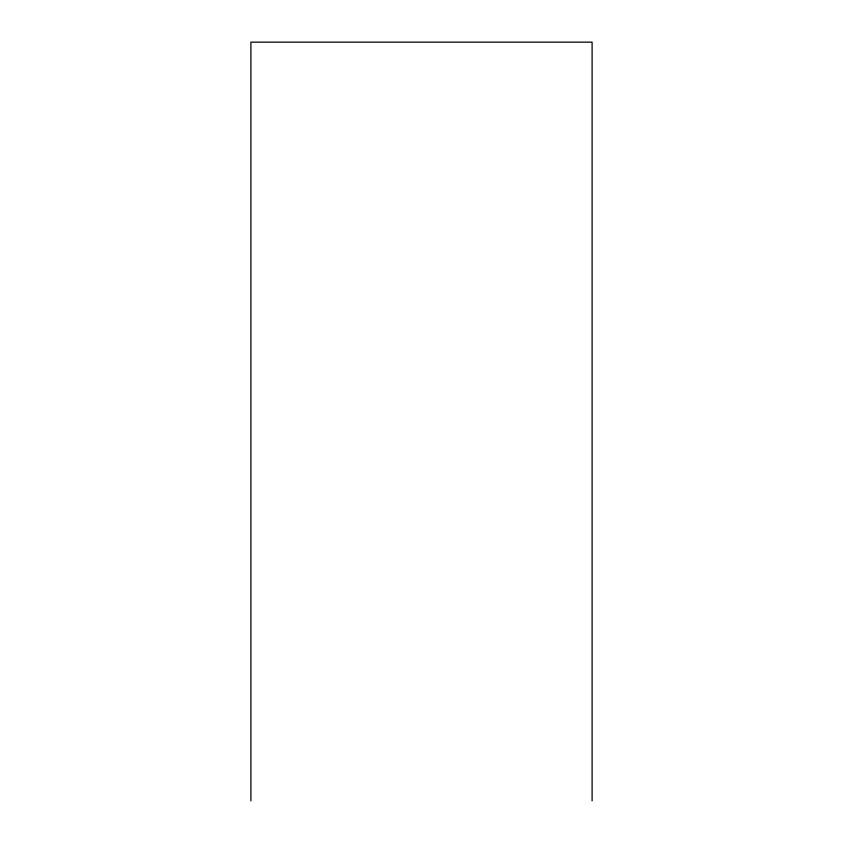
<?xml version="1.0" encoding="UTF-8"?>
<svg xmlns="http://www.w3.org/2000/svg" width="843" height="843" viewBox="0 0 843 843"><rect width="100%" height="100%" fill="white"/><g stroke="black" fill="none" stroke-linecap="round" stroke-linejoin="round"><path stroke-width="1.26" d="M592.102 800.85L592.102 42.15L250.898 42.15L250.898 800.85"/></g></svg>
